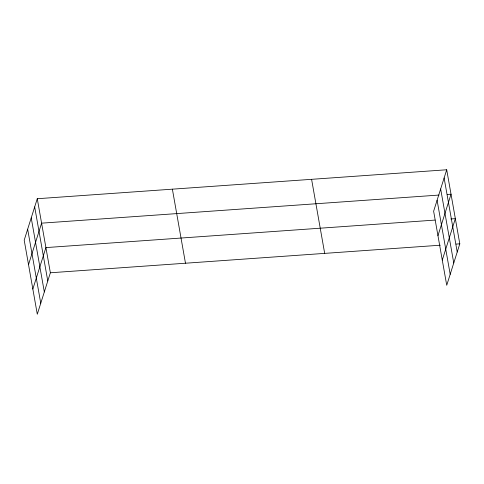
<?xml version="1.0" encoding="UTF-8"?>
<svg xmlns="http://www.w3.org/2000/svg" width="484" height="484" viewBox="0 0 484 484"><rect width="100%" height="100%" fill="white"/><g stroke="black" fill="none" stroke-linecap="round" stroke-linejoin="round"><path stroke-width="0.73" d="M37.268 198.724L24.2 240.173L37.292 314.231L50.366 272.776L37.268 198.724L446.708 169.769L459.8 243.827L446.732 285.276L433.634 211.224L446.708 169.769M28.52 264.615L41.594 223.16L439.018 195.058M32.845 289.051L45.913 247.596L435.08 220.081M437.959 235.66L451.027 194.211L447.27 194.477M442.279 260.102L455.347 218.647L450.846 218.968M50.366 272.776L440.283 245.207M456.049 244.093L459.8 243.827M444.118 177.973L457.217 252.025M440.658 188.948L453.756 263M437.094 200.249L450.193 274.307M311.593 179.328L324.685 253.38M172.383 189.171L185.481 263.223M34.685 206.922L47.777 280.98M31.224 217.897L44.322 291.949M27.661 229.204L40.753 303.256"/></g></svg>
